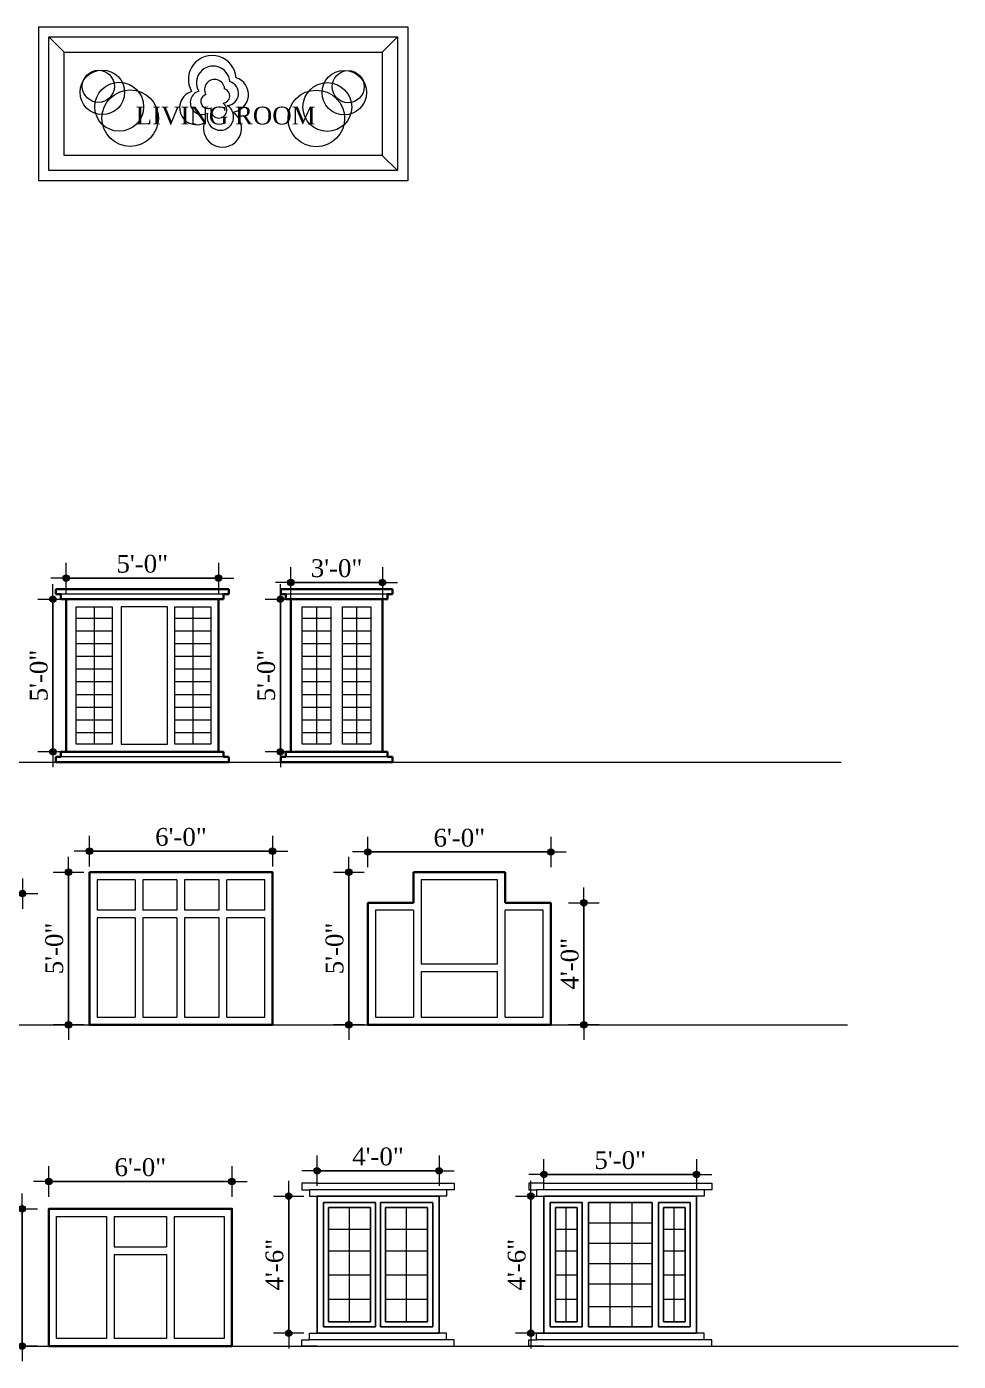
# Model space of a CAD drawing. Header units: inches. Extents: x 244 to 65245, y -2247 to 11745.
# Drawn here: x 63300 to 63667, y 9739 to 10264 of the extents above; entities that cross this region are included whole.
import ezdxf

# ---------------------------------------------------------------- set-up
doc = ezdxf.new("R2010")
doc.units = ezdxf.units.IN
doc.header["$MEASUREMENT"] = 0
for name, color, linetype, lineweight in [('column', 170, 'Continuous', 30), ('DIMENSION', 115, 'Continuous', 15), ('DOOR & WIN', 11, 'Continuous', 25), ('DOOR NAD WINWOW PLAN', 3, 'Continuous', 13), ('ELEVATION', 30, 'Continuous', 35), ('HACTH', 8, 'Continuous', 13), ('TEXT', 5, 'Continuous', 20)]:
    doc.layers.add(name, color=color, linetype=linetype, lineweight=lineweight)
doc.styles.add('7 INCH', font='times.ttf', dxfattribs={"height": 7})
doc.styles.add('NAVARAJ', font='times.ttf', dxfattribs={"height": 9})
doc.dimstyles.new('7 INCH', dxfattribs={"dimscale": 0, "dimtxt": 7, "dimasz": 1, "dimexe": 2, "dimexo": 9, "dimgap": 2, "dimtad": 1, "dimdec": 0, "dimzin": 3, "dimdsep": 46, "dimlunit": 4, "dimtxsty": '7 INCH', "dimblk": 'DIM', "dimcen": 3, "dimdle": 3, "dimse1": 1, "dimse2": 1, "dimclrd": 256, "dimclre": 256, "dimclrt": 7, "dimadec": 1, "dimazin": 2, "dimtfac": 1, "dimtdec": 0, "dimtix": 1, "dimtofl": 0, "dimtmove": 2, "dimatfit": 3, "dimldrblk": 'DIM', "dimfxl": 2, "dimfrac": 2, "dimtolj": 2, "dimtzin": 0, "dimarcsym": 0})

# ---------------------------------------------------------------- blocks, each defined once
blk = doc.blocks.new('DIM')
at = {"layer": 'DIMENSION'}
h = blk.add_hatch(color=256, dxfattribs=at)
h.paths.add_polyline_path([(0, 1.28), (0, 0), (1.28, 0, 0.414214)])
h.paths.add_polyline_path([(1.28, 0), (0, 0), (0, -1.28, 0.414214)])
h.paths.add_polyline_path([(0, 0), (-1.28, 0, 0.414214), (0, -1.28)])
h.paths.add_polyline_path([(0, 1.28, 0.414214), (-1.28, 0), (0, 0)])
for p, q in [((0, 6), (0, -6)), ((-6, 0), (6, 0))]:
    blk.add_line(p, q, dxfattribs=at)
blk.add_circle((0, 0), 1.28, dxfattribs=at)
blk = doc.blocks.new('*D309')
at = {"layer": 'Defpoints', "color": 0, "lineweight": -2, "ltscale": 2, "transparency": 16777216}
for p in [(63298.65, 9923.19), (63268.65, 9913.62), (63298.65, 9913.62)]:
    blk.add_point(p, dxfattribs=at)
at = {"layer": 'DIMENSION', "lineweight": -2, "ltscale": 2, "transparency": 16777216}
blk.add_line((63269.65, 9923.19), (63297.65, 9923.19), dxfattribs=at)
at = {"layer": 'DIMENSION', "lineweight": -2, "ltscale": 2, "transparency": 16777216, "rotation": 180}
blk.add_blockref('DIM', (63268.65, 9923.19), dxfattribs=at)
at = {"layer": 'DIMENSION', "lineweight": -2, "ltscale": 2, "transparency": 16777216}
blk.add_blockref('DIM', (63298.65, 9923.19), dxfattribs=at)
at = {"layer": 'DIMENSION', "color": 7, "ltscale": 2, "transparency": 16777216, "insert": (63283.65, 9928.75), "char_height": 7, "attachment_point": 5, "style": '7 INCH'}
blk.add_mtext('\\A2;2\'-6"', dxfattribs=at)
blk = doc.blocks.new('*D311')
at = {"layer": 'Defpoints', "color": 0, "lineweight": -2, "ltscale": 2, "transparency": 16777216}
for p in [(63396.98, 9939.88), (63324.98, 9931.62), (63396.98, 9931.62)]:
    blk.add_point(p, dxfattribs=at)
at = {"layer": 'DIMENSION', "lineweight": -2, "ltscale": 2, "transparency": 16777216}
blk.add_line((63325.98, 9939.88), (63395.98, 9939.88), dxfattribs=at)
at = {"layer": 'DIMENSION', "lineweight": -2, "ltscale": 2, "transparency": 16777216, "rotation": 180}
blk.add_blockref('DIM', (63324.98, 9939.88), dxfattribs=at)
at = {"layer": 'DIMENSION', "lineweight": -2, "ltscale": 2, "transparency": 16777216}
blk.add_blockref('DIM', (63396.98, 9939.88), dxfattribs=at)
at = {"layer": 'DIMENSION', "color": 7, "ltscale": 2, "transparency": 16777216, "insert": (63360.98, 9945.45), "char_height": 7, "attachment_point": 5, "style": '7 INCH'}
blk.add_mtext('\\A2;6\'-0"', dxfattribs=at)
blk = doc.blocks.new('*D312')
at = {"layer": 'Defpoints', "color": 0, "lineweight": -2, "ltscale": 2, "transparency": 16777216}
for p in [(63324.98, 9931.62), (63316.7, 9871.62), (63324.98, 9871.62)]:
    blk.add_point(p, dxfattribs=at)
at = {"layer": 'DIMENSION', "lineweight": -2, "ltscale": 2, "transparency": 16777216}
blk.add_line((63316.7, 9930.62), (63316.7, 9872.62), dxfattribs=at)
for p, rotation in [((63316.7, 9931.62), 90), ((63316.7, 9871.62), 270)]:
    blk.add_blockref('DIM', p, dxfattribs=dict(at, rotation=rotation))
at = {"layer": 'DIMENSION', "color": 7, "ltscale": 2, "transparency": 16777216, "insert": (63311.14, 9901.62), "char_height": 7, "attachment_point": 5, "rotation": 90, "style": '7 INCH'}
blk.add_mtext('\\A2;5\'-0"', dxfattribs=at)
blk = doc.blocks.new('*D313')
at = {"layer": 'Defpoints', "color": 0, "lineweight": -2, "ltscale": 2, "transparency": 16777216}
for p in [(63298.48, 9799.25), (63309, 9799.25), (63309, 9745.25)]:
    blk.add_point(p, dxfattribs=at)
at = {"layer": 'DIMENSION', "lineweight": -2, "ltscale": 2, "transparency": 16777216}
blk.add_line((63298.48, 9746.25), (63298.48, 9798.25), dxfattribs=at)
for p, rotation in [((63298.48, 9799.25), 90), ((63298.48, 9745.25), 270)]:
    blk.add_blockref('DIM', p, dxfattribs=dict(at, rotation=rotation))
at = {"layer": 'DIMENSION', "color": 7, "ltscale": 2, "transparency": 16777216, "insert": (63292.92, 9772.25), "char_height": 7, "attachment_point": 5, "rotation": 90, "style": '7 INCH'}
blk.add_mtext('\\A2;4\'-6"', dxfattribs=at)
blk = doc.blocks.new('*D314')
at = {"layer": 'Defpoints', "color": 0, "lineweight": -2, "ltscale": 2, "transparency": 16777216}
for p in [(63381, 9810), (63309, 9799.25), (63381, 9799.25)]:
    blk.add_point(p, dxfattribs=at)
at = {"layer": 'DIMENSION', "lineweight": -2, "ltscale": 2, "transparency": 16777216}
blk.add_line((63310, 9810), (63380, 9810), dxfattribs=at)
at = {"layer": 'DIMENSION', "lineweight": -2, "ltscale": 2, "transparency": 16777216, "rotation": 180}
blk.add_blockref('DIM', (63309, 9810), dxfattribs=at)
at = {"layer": 'DIMENSION', "lineweight": -2, "ltscale": 2, "transparency": 16777216}
blk.add_blockref('DIM', (63381, 9810), dxfattribs=at)
at = {"layer": 'DIMENSION', "color": 7, "ltscale": 2, "transparency": 16777216, "insert": (63345, 9815.56), "char_height": 7, "attachment_point": 5, "style": '7 INCH'}
blk.add_mtext('\\A2;6\'-0"', dxfattribs=at)
blk = doc.blocks.new('*D268')
at = {"layer": 'Defpoints', "color": 0, "lineweight": -2, "ltscale": 2, "transparency": 16777216}
for p in [(63375.75, 10047.32), (63315.75, 10038.95), (63375.75, 10038.95)]:
    blk.add_point(p, dxfattribs=at)
at = {"layer": 'DIMENSION', "lineweight": -2, "ltscale": 2, "transparency": 16777216}
blk.add_line((63316.75, 10047.32), (63374.75, 10047.32), dxfattribs=at)
at = {"layer": 'DIMENSION', "lineweight": -2, "ltscale": 2, "transparency": 16777216, "rotation": 180}
blk.add_blockref('DIM', (63315.75, 10047.32), dxfattribs=at)
at = {"layer": 'DIMENSION', "lineweight": -2, "ltscale": 2, "transparency": 16777216}
blk.add_blockref('DIM', (63375.75, 10047.32), dxfattribs=at)
at = {"layer": 'DIMENSION', "color": 7, "ltscale": 2, "transparency": 16777216, "insert": (63345.75, 10052.88), "char_height": 7, "attachment_point": 5, "style": '7 INCH'}
blk.add_mtext('\\A2;5\'-0"', dxfattribs=at)
blk = doc.blocks.new('*D269')
at = {"layer": 'Defpoints', "color": 0, "lineweight": -2, "ltscale": 2, "transparency": 16777216}
for p in [(63315.75, 10038.95), (63310.61, 9978.95), (63315.75, 9978.95)]:
    blk.add_point(p, dxfattribs=at)
at = {"layer": 'DIMENSION', "lineweight": -2, "ltscale": 2, "transparency": 16777216}
blk.add_line((63310.61, 10037.95), (63310.61, 9979.95), dxfattribs=at)
for p, rotation in [((63310.61, 10038.95), 90), ((63310.61, 9978.95), 270)]:
    blk.add_blockref('DIM', p, dxfattribs=dict(at, rotation=rotation))
at = {"layer": 'DIMENSION', "color": 7, "ltscale": 2, "transparency": 16777216, "insert": (63305.05, 10008.95), "char_height": 7, "attachment_point": 5, "rotation": 90, "style": '7 INCH'}
blk.add_mtext('\\A2;5\'-0"', dxfattribs=at)
blk = doc.blocks.new('*D270')
at = {"layer": 'Defpoints', "color": 0, "lineweight": -2, "ltscale": 2, "transparency": 16777216}
for p in [(63404.19, 10038.95), (63400.06, 9978.95), (63404.19, 9978.95)]:
    blk.add_point(p, dxfattribs=at)
at = {"layer": 'DIMENSION', "lineweight": -2, "ltscale": 2, "transparency": 16777216}
blk.add_line((63400.06, 10037.95), (63400.06, 9979.95), dxfattribs=at)
for p, rotation in [((63400.06, 10038.95), 90), ((63400.06, 9978.95), 270)]:
    blk.add_blockref('DIM', p, dxfattribs=dict(at, rotation=rotation))
at = {"layer": 'DIMENSION', "color": 7, "ltscale": 2, "transparency": 16777216, "insert": (63394.5, 10008.95), "char_height": 7, "attachment_point": 5, "rotation": 90, "style": '7 INCH'}
blk.add_mtext('\\A2;5\'-0"', dxfattribs=at)
blk = doc.blocks.new('*D271')
at = {"layer": 'Defpoints', "color": 0, "lineweight": -2, "ltscale": 2, "transparency": 16777216}
for p in [(63440.19, 10045.58), (63404.19, 10038.95), (63440.19, 10038.95)]:
    blk.add_point(p, dxfattribs=at)
at = {"layer": 'DIMENSION', "lineweight": -2, "ltscale": 2, "transparency": 16777216}
blk.add_line((63405.19, 10045.58), (63439.19, 10045.58), dxfattribs=at)
at = {"layer": 'DIMENSION', "lineweight": -2, "ltscale": 2, "transparency": 16777216, "rotation": 180}
blk.add_blockref('DIM', (63404.19, 10045.58), dxfattribs=at)
at = {"layer": 'DIMENSION', "lineweight": -2, "ltscale": 2, "transparency": 16777216}
blk.add_blockref('DIM', (63440.19, 10045.58), dxfattribs=at)
at = {"layer": 'DIMENSION', "color": 7, "ltscale": 2, "transparency": 16777216, "insert": (63422.19, 10051.15), "char_height": 7, "attachment_point": 5, "style": '7 INCH'}
blk.add_mtext('\\A2;3\'-0"', dxfattribs=at)
blk = doc.blocks.new('*D272')
at = {"layer": 'Defpoints', "color": 0, "lineweight": -2, "ltscale": 2, "transparency": 16777216}
for p in [(63414.49, 9804.25), (63403.34, 9750.25), (63414.49, 9750.25)]:
    blk.add_point(p, dxfattribs=at)
at = {"layer": 'DIMENSION', "lineweight": -2, "ltscale": 2, "transparency": 16777216}
blk.add_line((63403.34, 9803.25), (63403.34, 9751.25), dxfattribs=at)
for p, rotation in [((63403.34, 9804.25), 90), ((63403.34, 9750.25), 270)]:
    blk.add_blockref('DIM', p, dxfattribs=dict(at, rotation=rotation))
at = {"layer": 'DIMENSION', "color": 7, "ltscale": 2, "transparency": 16777216, "insert": (63397.78, 9777.25), "char_height": 7, "attachment_point": 5, "rotation": 90, "style": '7 INCH'}
blk.add_mtext('\\A2;4\'-6"', dxfattribs=at)
blk = doc.blocks.new('*D273')
at = {"layer": 'Defpoints', "color": 0, "lineweight": -2, "ltscale": 2, "transparency": 16777216}
for p in [(63462.49, 9814.2), (63414.49, 9804.25), (63462.49, 9804.25)]:
    blk.add_point(p, dxfattribs=at)
at = {"layer": 'DIMENSION', "lineweight": -2, "ltscale": 2, "transparency": 16777216}
blk.add_line((63415.49, 9814.2), (63461.49, 9814.2), dxfattribs=at)
at = {"layer": 'DIMENSION', "lineweight": -2, "ltscale": 2, "transparency": 16777216, "rotation": 180}
blk.add_blockref('DIM', (63414.49, 9814.2), dxfattribs=at)
at = {"layer": 'DIMENSION', "lineweight": -2, "ltscale": 2, "transparency": 16777216}
blk.add_blockref('DIM', (63462.49, 9814.2), dxfattribs=at)
at = {"layer": 'DIMENSION', "color": 7, "ltscale": 2, "transparency": 16777216, "insert": (63438.49, 9819.76), "char_height": 7, "attachment_point": 5, "style": '7 INCH'}
blk.add_mtext('\\A2;4\'-0"', dxfattribs=at)
blk = doc.blocks.new('*D274')
at = {"layer": 'Defpoints', "color": 0, "lineweight": -2, "ltscale": 2, "transparency": 16777216}
for p in [(63503.78, 9804.25), (63498.62, 9750.25), (63503.78, 9750.25)]:
    blk.add_point(p, dxfattribs=at)
at = {"layer": 'DIMENSION', "lineweight": -2, "ltscale": 2, "transparency": 16777216}
blk.add_line((63498.62, 9803.25), (63498.62, 9751.25), dxfattribs=at)
for p, rotation in [((63498.62, 9804.25), 90), ((63498.62, 9750.25), 270)]:
    blk.add_blockref('DIM', p, dxfattribs=dict(at, rotation=rotation))
at = {"layer": 'DIMENSION', "color": 7, "ltscale": 2, "transparency": 16777216, "insert": (63493.06, 9777.25), "char_height": 7, "attachment_point": 5, "rotation": 90, "style": '7 INCH'}
blk.add_mtext('\\A2;4\'-6"', dxfattribs=at)
blk = doc.blocks.new('*D275')
at = {"layer": 'Defpoints', "color": 0, "lineweight": -2, "ltscale": 2, "transparency": 16777216}
for p in [(63563.78, 9812.78), (63503.78, 9804.25), (63563.78, 9804.25)]:
    blk.add_point(p, dxfattribs=at)
at = {"layer": 'DIMENSION', "lineweight": -2, "ltscale": 2, "transparency": 16777216}
blk.add_line((63504.78, 9812.78), (63562.78, 9812.78), dxfattribs=at)
at = {"layer": 'DIMENSION', "lineweight": -2, "ltscale": 2, "transparency": 16777216, "rotation": 180}
blk.add_blockref('DIM', (63503.78, 9812.78), dxfattribs=at)
at = {"layer": 'DIMENSION', "lineweight": -2, "ltscale": 2, "transparency": 16777216}
blk.add_blockref('DIM', (63563.78, 9812.78), dxfattribs=at)
at = {"layer": 'DIMENSION', "color": 7, "ltscale": 2, "transparency": 16777216, "insert": (63533.78, 9818.34), "char_height": 7, "attachment_point": 5, "style": '7 INCH'}
blk.add_mtext('\\A2;5\'-0"', dxfattribs=at)
blk = doc.blocks.new('*D260')
at = {"layer": 'Defpoints', "color": 0, "lineweight": -2, "ltscale": 2, "transparency": 16777216}
for p in [(63426.99, 9931.62), (63452.49, 9931.62), (63434.49, 9871.62)]:
    blk.add_point(p, dxfattribs=at)
at = {"layer": 'DIMENSION', "lineweight": -2, "ltscale": 2, "transparency": 16777216}
blk.add_line((63426.99, 9872.62), (63426.99, 9930.62), dxfattribs=at)
for p, rotation in [((63426.99, 9931.62), 90), ((63426.99, 9871.62), 270)]:
    blk.add_blockref('DIM', p, dxfattribs=dict(at, rotation=rotation))
at = {"layer": 'DIMENSION', "color": 7, "ltscale": 2, "transparency": 16777216, "insert": (63421.43, 9901.62), "char_height": 7, "attachment_point": 5, "rotation": 90, "style": '7 INCH'}
blk.add_mtext('\\A2;5\'-0"', dxfattribs=at)
blk = doc.blocks.new('*D261')
at = {"layer": 'Defpoints', "color": 0, "lineweight": -2, "ltscale": 2, "transparency": 16777216}
for p in [(63506.49, 9939.56), (63434.49, 9919.62), (63506.49, 9919.62)]:
    blk.add_point(p, dxfattribs=at)
at = {"layer": 'DIMENSION', "lineweight": -2, "ltscale": 2, "transparency": 16777216}
blk.add_line((63435.49, 9939.56), (63505.49, 9939.56), dxfattribs=at)
at = {"layer": 'DIMENSION', "lineweight": -2, "ltscale": 2, "transparency": 16777216, "rotation": 180}
blk.add_blockref('DIM', (63434.49, 9939.56), dxfattribs=at)
at = {"layer": 'DIMENSION', "lineweight": -2, "ltscale": 2, "transparency": 16777216}
blk.add_blockref('DIM', (63506.49, 9939.56), dxfattribs=at)
at = {"layer": 'DIMENSION', "color": 7, "ltscale": 2, "transparency": 16777216, "insert": (63470.49, 9945.12), "char_height": 7, "attachment_point": 5, "style": '7 INCH'}
blk.add_mtext('\\A2;6\'-0"', dxfattribs=at)
blk = doc.blocks.new('*D262')
at = {"layer": 'Defpoints', "color": 0, "lineweight": -2, "ltscale": 2, "transparency": 16777216}
for p in [(63505.49, 9919.62), (63506.49, 9871.62), (63519.49, 9871.62)]:
    blk.add_point(p, dxfattribs=at)
at = {"layer": 'DIMENSION', "lineweight": -2, "ltscale": 2, "transparency": 16777216}
blk.add_line((63519.49, 9918.62), (63519.49, 9872.62), dxfattribs=at)
for p, rotation in [((63519.49, 9919.62), 90), ((63519.49, 9871.62), 270)]:
    blk.add_blockref('DIM', p, dxfattribs=dict(at, rotation=rotation))
at = {"layer": 'DIMENSION', "color": 7, "ltscale": 2, "transparency": 16777216, "insert": (63513.93, 9895.62), "char_height": 7, "attachment_point": 5, "rotation": 90, "style": '7 INCH'}
blk.add_mtext('\\A2;4\'-0"', dxfattribs=at)

msp = doc.modelspace()

# ---------------------------------------------------------------- linework, layer by layer
at = {"layer": 'column', "lineweight": 18}
for p, q in [((63465.49, 9806.75), (63411.49, 9806.75)), ((63414.49, 9809.25), (63462.49, 9809.25)), ((63566.78, 9806.75), (63500.78, 9806.75)), ((63503.78, 9809.25), (63563.78, 9809.25)), ((63465.49, 9747.75), (63411.49, 9747.75)), ((63566.78, 9747.75), (63500.78, 9747.75)), ((63414.49, 9745.25), (63462.49, 9745.25)), ((63503.78, 9745.25), (63563.78, 9745.25))]:
    msp.add_line(p, q, dxfattribs=at)
for points in [[(63414.49, 9809.25), (63408.49, 9809.25), (63408.49, 9806.75), (63411.49, 9806.75), (63411.49, 9804.25), (63414.49, 9804.25)], [(63414.49, 9809.25), (63408.49, 9809.25), (63408.49, 9806.75), (63411.49, 9806.75), (63411.49, 9804.25), (63414.49, 9804.25)], [(63462.49, 9809.25), (63468.49, 9809.25), (63468.49, 9806.75), (63465.49, 9806.75), (63465.49, 9804.25), (63462.49, 9804.25)], [(63462.49, 9809.25), (63468.49, 9809.25), (63468.49, 9806.75), (63465.49, 9806.75), (63465.49, 9804.25), (63462.49, 9804.25)], [(63503.78, 9809.25), (63497.78, 9809.25), (63497.78, 9806.75), (63500.78, 9806.75), (63500.78, 9804.25), (63503.78, 9804.25)], [(63503.78, 9809.25), (63497.78, 9809.25), (63497.78, 9806.75), (63500.78, 9806.75), (63500.78, 9804.25), (63503.78, 9804.25)], [(63563.78, 9809.25), (63569.78, 9809.25), (63569.78, 9806.75), (63566.78, 9806.75), (63566.78, 9804.25), (63563.78, 9804.25)], [(63563.78, 9809.25), (63569.78, 9809.25), (63569.78, 9806.75), (63566.78, 9806.75), (63566.78, 9804.25), (63563.78, 9804.25)], [(63414.49, 9745.25), (63408.49, 9745.25), (63408.49, 9747.75), (63411.49, 9747.75), (63411.49, 9750.25), (63414.49, 9750.25)], [(63414.49, 9745.25), (63408.49, 9745.25), (63408.49, 9747.75), (63411.49, 9747.75), (63411.49, 9750.25), (63414.49, 9750.25)], [(63462.49, 9745.25), (63468.49, 9745.25), (63468.49, 9747.75), (63465.49, 9747.75), (63465.49, 9750.25), (63462.49, 9750.25)], [(63462.49, 9745.25), (63468.49, 9745.25), (63468.49, 9747.75), (63465.49, 9747.75), (63465.49, 9750.25), (63462.49, 9750.25)], [(63503.78, 9745.25), (63497.78, 9745.25), (63497.78, 9747.75), (63500.78, 9747.75), (63500.78, 9750.25), (63503.78, 9750.25)], [(63503.78, 9745.25), (63497.78, 9745.25), (63497.78, 9747.75), (63500.78, 9747.75), (63500.78, 9750.25), (63503.78, 9750.25)], [(63563.78, 9745.25), (63569.78, 9745.25), (63569.78, 9747.75), (63566.78, 9747.75), (63566.78, 9750.25), (63563.78, 9750.25)], [(63563.78, 9745.25), (63569.78, 9745.25), (63569.78, 9747.75), (63566.78, 9747.75), (63566.78, 9750.25), (63563.78, 9750.25)]]:
    msp.add_lwpolyline(points, dxfattribs=at)
at = {"layer": 'DIMENSION', "ltscale": 2}
for p, q in [((63314.99, 10254.16), (63308.99, 10260.16)), ((63440.17, 10254.16), (63446.17, 10260.16)), ((63440.17, 10213.56), (63446.17, 10207.56)), ((62595.07, 9974.95), (63620.74, 9974.95)), ((62555.14, 9871.62), (63623.14, 9871.62)), ((62565.51, 9745.25), (63666.79, 9745.25))]:
    msp.add_line(p, q, dxfattribs=at)
for points in [[(63304.99, 10264.16), (63450.17, 10264.16), (63450.17, 10203.56), (63304.99, 10203.56)], [(63308.99, 10260.16), (63446.17, 10260.16), (63446.17, 10207.56), (63308.99, 10207.56)], [(63314.99, 10254.16), (63440.17, 10254.16), (63440.17, 10213.56), (63314.99, 10213.56)]]:
    msp.add_lwpolyline(points, close=True, dxfattribs=at)
for centre, radius in [((63330.03, 10238.35), 8.74), ((63328.47, 10240.7), 6.31), ((63425.2, 10238.22), 8.74), ((63426.77, 10240.56), 6.31), ((63336.68, 10232.67), 9.61), ((63418.54, 10232.55), 9.61), ((63340.99, 10228.19), 11.13), ((63414.21, 10228.09), 11.13)]:
    msp.add_circle(centre, radius, dxfattribs=at)
for centre, radius, start, end in [((63373.27, 10243.4), 9.41, 4.2386, 210.3562), ((63373.63, 10242.09), 6.59, 4.2386, 210.3562), ((63374.18, 10239.44), 3.95, 4.2386, 210.3562), ((63378.76, 10237.95), 4.84, 275.2851, 72.6684), ((63380.6, 10237.49), 6.92, 275.2851, 72.6684), ((63367.08, 10232.27), 6.66, 106.8499, 297.0145), ((63369.29, 10234.3), 4.66, 106.8499, 297.0145), ((63371.58, 10234.77), 2.8, 106.8499, 297.0145), ((63377.26, 10236.96), 2.91, 275.2851, 72.6684), ((63377.3, 10224.23), 7.49, 163.6776, 58.2783), ((63376.45, 10228.67), 5.24, 163.6776, 58.2783), ((63375.87, 10231.39), 3.15, 163.6776, 58.2783)]:
    msp.add_arc(centre, radius, start, end, dxfattribs=at)
at = {"layer": 'DOOR & WIN'}
for p, q in [((63414.49, 9804.25), (63414.49, 9750.25)), ((63462.49, 9804.25), (63414.49, 9804.25)), ((63416.99, 9801.75), (63416.99, 9752.75)), ((63437.49, 9801.75), (63416.99, 9801.75)), ((63437.49, 9801.75), (63437.49, 9752.75)), ((63439.49, 9752.75), (63439.49, 9801.75)), ((63459.99, 9801.75), (63439.49, 9801.75)), ((63459.99, 9752.75), (63459.99, 9801.75)), ((63462.49, 9750.25), (63462.49, 9804.25)), ((63503.78, 9804.25), (63503.78, 9750.25)), ((63563.78, 9804.25), (63503.78, 9804.25)), ((63506.28, 9801.75), (63506.28, 9752.75)), ((63518.78, 9801.75), (63506.28, 9801.75)), ((63518.78, 9801.75), (63518.78, 9752.75)), ((63521.28, 9801.75), (63521.28, 9752.75)), ((63546.28, 9801.75), (63521.28, 9801.75)), ((63546.28, 9752.75), (63546.28, 9801.75)), ((63548.78, 9752.75), (63548.78, 9801.75)), ((63561.28, 9801.75), (63548.78, 9801.75)), ((63561.28, 9752.75), (63561.28, 9801.75)), ((63563.78, 9750.25), (63563.78, 9804.25)), ((63414.49, 9750.25), (63462.49, 9750.25)), ((63416.99, 9752.75), (63437.49, 9752.75)), ((63439.49, 9752.75), (63459.99, 9752.75)), ((63503.78, 9750.25), (63563.78, 9750.25)), ((63506.28, 9752.75), (63518.78, 9752.75)), ((63521.28, 9752.75), (63546.28, 9752.75)), ((63548.78, 9752.75), (63561.28, 9752.75))]:
    msp.add_line(p, q, dxfattribs=at)
at = {"layer": 'DOOR & WIN', "color": 102}
for p, q in [((63418.99, 9799.75), (63418.99, 9754.75)), ((63435.49, 9799.75), (63418.99, 9799.75)), ((63435.49, 9799.75), (63435.49, 9754.75)), ((63441.49, 9799.75), (63441.49, 9754.75)), ((63457.99, 9799.75), (63441.49, 9799.75)), ((63457.99, 9799.75), (63457.99, 9754.75)), ((63508.28, 9799.75), (63508.28, 9754.75)), ((63516.78, 9799.75), (63508.28, 9799.75)), ((63516.78, 9799.75), (63516.78, 9754.75)), ((63550.78, 9799.75), (63550.78, 9754.75)), ((63559.28, 9799.75), (63550.78, 9799.75)), ((63559.28, 9799.75), (63559.28, 9754.75)), ((63418.99, 9754.75), (63435.49, 9754.75)), ((63441.49, 9754.75), (63457.99, 9754.75)), ((63508.28, 9754.75), (63516.78, 9754.75)), ((63550.78, 9754.75), (63559.28, 9754.75))]:
    msp.add_line(p, q, dxfattribs=at)
at = {"layer": 'DOOR NAD WINWOW PLAN', "lineweight": 13}
for p, q in [((63529.78, 9752.75), (63529.78, 9801.75)), ((63538.46, 9752.75), (63538.46, 9801.75)), ((63427.24, 9754.75), (63427.24, 9799.75)), ((63449.74, 9754.75), (63449.74, 9799.75)), ((63512.53, 9754.75), (63512.53, 9799.75)), ((63555.03, 9754.75), (63555.03, 9799.75)), ((63418.99, 9791.25), (63435.49, 9791.25)), ((63441.49, 9791.25), (63457.99, 9791.25)), ((63508.28, 9791.25), (63516.78, 9791.25)), ((63521.28, 9793.75), (63546.28, 9793.75)), ((63550.78, 9791.25), (63559.28, 9791.25)), ((63521.28, 9785.75), (63546.28, 9785.75)), ((63418.99, 9782.75), (63435.49, 9782.75)), ((63441.49, 9782.75), (63457.99, 9782.75)), ((63508.28, 9782.75), (63516.78, 9782.75)), ((63550.78, 9782.75), (63559.28, 9782.75)), ((63521.28, 9777.75), (63546.28, 9777.75)), ((63418.99, 9773.25), (63435.49, 9773.25)), ((63441.49, 9773.25), (63457.99, 9773.25)), ((63508.28, 9773.25), (63516.78, 9773.25)), ((63521.28, 9769.75), (63546.28, 9769.75)), ((63550.78, 9773.25), (63559.28, 9773.25)), ((63418.99, 9763.75), (63435.49, 9763.75)), ((63441.49, 9763.75), (63457.99, 9763.75)), ((63508.28, 9763.75), (63516.78, 9763.75)), ((63550.78, 9763.75), (63559.28, 9763.75)), ((63521.28, 9760.75), (63546.28, 9760.75))]:
    msp.add_line(p, q, dxfattribs=at)
at = {"layer": 'ELEVATION'}
for p, q in [((63311.75, 10042.95), (63311.75, 10040.95)), ((63311.75, 10042.95), (63379.75, 10042.95)), ((63379.75, 10042.95), (63379.75, 10040.95)), ((63400.19, 10042.95), (63400.19, 10040.95)), ((63400.19, 10042.95), (63444.19, 10042.95)), ((63444.19, 10042.95), (63444.19, 10040.95)), ((63313.75, 10040.95), (63311.75, 10040.95)), ((63313.75, 10040.95), (63313.75, 10038.95)), ((63315.75, 10038.95), (63313.75, 10038.95)), ((63375.75, 10038.95), (63315.75, 10038.95)), ((63315.75, 9978.95), (63315.75, 10038.95)), ((63375.75, 9978.95), (63375.75, 10038.95)), ((63375.75, 10038.95), (63377.75, 10038.95)), ((63377.75, 10040.95), (63377.75, 10038.95)), ((63377.75, 10040.95), (63379.75, 10040.95)), ((63402.19, 10040.95), (63400.19, 10040.95)), ((63402.19, 10040.95), (63402.19, 10038.95)), ((63404.19, 10038.95), (63402.19, 10038.95)), ((63440.19, 10038.95), (63404.19, 10038.95)), ((63404.19, 9978.95), (63404.19, 10038.95)), ((63440.19, 9978.95), (63440.19, 10038.95)), ((63440.19, 10038.95), (63442.19, 10038.95)), ((63442.19, 10040.95), (63442.19, 10038.95)), ((63442.19, 10040.95), (63444.19, 10040.95)), ((63313.75, 9976.95), (63313.75, 9978.95)), ((63315.75, 9978.95), (63313.75, 9978.95)), ((63315.75, 9978.95), (63375.75, 9978.95)), ((63375.75, 9978.95), (63377.75, 9978.95)), ((63377.75, 9976.95), (63377.75, 9978.95)), ((63402.19, 9976.95), (63402.19, 9978.95)), ((63404.19, 9978.95), (63402.19, 9978.95)), ((63404.19, 9978.95), (63440.19, 9978.95)), ((63440.19, 9978.95), (63442.19, 9978.95)), ((63442.19, 9976.95), (63442.19, 9978.95)), ((63311.75, 9974.95), (63311.75, 9976.95)), ((63313.75, 9976.95), (63311.75, 9976.95)), ((63311.75, 9974.95), (63379.75, 9974.95)), ((63377.75, 9976.95), (63379.75, 9976.95)), ((63379.75, 9974.95), (63379.75, 9976.95)), ((63400.19, 9974.95), (63400.19, 9976.95)), ((63402.19, 9976.95), (63400.19, 9976.95)), ((63400.19, 9974.95), (63444.19, 9974.95)), ((63442.19, 9976.95), (63444.19, 9976.95)), ((63444.19, 9974.95), (63444.19, 9976.95)), ((63488.49, 9931.62), (63452.49, 9931.62)), ((63452.49, 9931.62), (63452.49, 9919.62)), ((63488.49, 9919.62), (63488.49, 9931.62)), ((63452.49, 9919.62), (63434.49, 9919.62)), ((63434.49, 9919.62), (63434.49, 9871.62)), ((63506.49, 9919.62), (63488.49, 9919.62)), ((63506.49, 9871.62), (63506.49, 9919.62)), ((63434.49, 9871.62), (63506.49, 9871.62))]:
    msp.add_line(p, q, dxfattribs=at)
for points in [[(63324.98, 9931.62), (63324.98, 9871.62), (63396.98, 9871.62), (63396.98, 9931.62)], [(63381, 9745.25), (63309, 9745.25), (63309, 9799.25), (63381, 9799.25)]]:
    msp.add_lwpolyline(points, close=True, dxfattribs=at)
at = {"layer": 'HACTH'}
for p, q in [((63377.75, 10040.95), (63313.75, 10040.95)), ((63442.19, 10040.95), (63402.19, 10040.95)), ((63319.71, 9981.95), (63319.71, 10035.95)), ((63319.71, 10035.95), (63333.94, 10035.95)), ((63319.71, 10031.57), (63333.94, 10031.57)), ((63326.82, 10035.95), (63326.82, 9981.95)), ((63333.94, 10035.95), (63333.94, 9981.95)), ((63337.44, 10035.95), (63337.44, 9981.95)), ((63355.69, 10035.95), (63337.44, 10035.95)), ((63355.69, 9981.95), (63355.69, 10035.95)), ((63358.53, 9981.95), (63358.53, 10035.95)), ((63358.53, 10035.95), (63372.75, 10035.95)), ((63358.53, 10031.57), (63372.75, 10031.57)), ((63365.64, 10035.95), (63365.64, 9981.95)), ((63372.75, 10035.95), (63372.75, 9981.95)), ((63408.65, 9981.95), (63408.65, 10035.95)), ((63408.65, 10035.95), (63419.87, 10035.95)), ((63408.65, 10031.57), (63419.87, 10031.57)), ((63414.26, 10035.95), (63414.26, 9981.95)), ((63419.87, 10035.95), (63419.87, 9981.95)), ((63424.46, 9981.95), (63424.46, 10035.95)), ((63424.46, 10035.95), (63435.69, 10035.95)), ((63424.46, 10031.57), (63435.69, 10031.57)), ((63430.07, 10035.95), (63430.07, 9981.95)), ((63435.69, 10035.95), (63435.69, 9981.95)), ((63319.71, 10026.57), (63333.94, 10026.57)), ((63358.53, 10026.57), (63372.75, 10026.57)), ((63408.65, 10026.57), (63419.87, 10026.57)), ((63424.46, 10026.57), (63435.69, 10026.57)), ((63319.71, 10021.57), (63333.94, 10021.57)), ((63358.53, 10021.57), (63372.75, 10021.57)), ((63408.65, 10021.57), (63419.87, 10021.57)), ((63424.46, 10021.57), (63435.69, 10021.57)), ((63319.71, 10016.57), (63333.94, 10016.57)), ((63358.53, 10016.57), (63372.75, 10016.57)), ((63408.65, 10016.57), (63419.87, 10016.57)), ((63424.46, 10016.57), (63435.69, 10016.57)), ((63319.71, 10011.57), (63333.94, 10011.57)), ((63358.53, 10011.57), (63372.75, 10011.57)), ((63408.65, 10011.57), (63419.87, 10011.57)), ((63424.46, 10011.57), (63435.69, 10011.57)), ((63319.71, 10006.57), (63333.94, 10006.57)), ((63358.53, 10006.57), (63372.75, 10006.57)), ((63408.65, 10006.57), (63419.87, 10006.57)), ((63424.46, 10006.57), (63435.69, 10006.57)), ((63319.71, 10001.57), (63333.94, 10001.57)), ((63358.53, 10001.57), (63372.75, 10001.57)), ((63408.65, 10001.57), (63419.87, 10001.57)), ((63424.46, 10001.57), (63435.69, 10001.57)), ((63319.71, 9996.57), (63333.94, 9996.57)), ((63358.53, 9996.57), (63372.75, 9996.57)), ((63408.65, 9996.57), (63419.87, 9996.57)), ((63424.46, 9996.57), (63435.69, 9996.57)), ((63319.71, 9991.57), (63333.94, 9991.57)), ((63358.53, 9991.57), (63372.75, 9991.57)), ((63408.65, 9991.57), (63419.87, 9991.57)), ((63424.46, 9991.57), (63435.69, 9991.57)), ((63319.71, 9986.57), (63333.94, 9986.57)), ((63358.53, 9986.57), (63372.75, 9986.57)), ((63408.65, 9986.57), (63419.87, 9986.57)), ((63424.46, 9986.57), (63435.69, 9986.57)), ((63333.94, 9981.95), (63319.71, 9981.95)), ((63337.44, 9981.95), (63355.69, 9981.95)), ((63372.75, 9981.95), (63358.53, 9981.95)), ((63419.87, 9981.95), (63408.65, 9981.95)), ((63435.69, 9981.95), (63424.46, 9981.95)), ((63377.75, 9976.95), (63313.75, 9976.95)), ((63442.19, 9976.95), (63402.19, 9976.95)), ((63327.98, 9928.62), (63327.98, 9916.62)), ((63342.98, 9928.62), (63327.98, 9928.62)), ((63342.98, 9928.62), (63342.98, 9916.62)), ((63345.98, 9928.62), (63345.98, 9916.62)), ((63359.3, 9928.62), (63345.98, 9928.62)), ((63359.3, 9928.62), (63359.3, 9916.62)), ((63362.3, 9928.62), (63362.3, 9916.62)), ((63375.98, 9928.62), (63362.3, 9928.62)), ((63375.98, 9916.62), (63375.98, 9928.62)), ((63378.98, 9916.62), (63378.98, 9928.62)), ((63393.98, 9928.62), (63378.98, 9928.62)), ((63393.98, 9916.62), (63393.98, 9928.62)), ((63485.49, 9928.62), (63455.49, 9928.62)), ((63455.49, 9928.62), (63455.49, 9895.62)), ((63485.49, 9895.62), (63485.49, 9928.62)), ((63342.98, 9916.62), (63327.98, 9916.62)), ((63359.3, 9916.62), (63345.98, 9916.62)), ((63375.98, 9916.62), (63362.3, 9916.62)), ((63393.98, 9916.62), (63378.98, 9916.62)), ((63452.49, 9916.62), (63437.49, 9916.62)), ((63437.49, 9916.62), (63437.49, 9874.62)), ((63452.49, 9916.62), (63452.49, 9874.62)), ((63503.49, 9916.62), (63488.49, 9916.62)), ((63488.49, 9874.62), (63488.49, 9916.62)), ((63503.49, 9874.62), (63503.49, 9916.62)), ((63327.98, 9913.62), (63327.98, 9874.62)), ((63342.98, 9913.62), (63327.98, 9913.62)), ((63342.98, 9913.62), (63342.98, 9874.62)), ((63345.98, 9913.62), (63345.98, 9874.62)), ((63359.3, 9913.62), (63345.98, 9913.62)), ((63359.3, 9913.62), (63359.3, 9874.62)), ((63362.3, 9913.62), (63362.3, 9874.62)), ((63375.98, 9913.62), (63362.3, 9913.62)), ((63375.98, 9874.62), (63375.98, 9913.62)), ((63378.98, 9874.62), (63378.98, 9913.62)), ((63393.98, 9913.62), (63378.98, 9913.62)), ((63393.98, 9874.62), (63393.98, 9913.62)), ((63455.49, 9895.62), (63485.49, 9895.62)), ((63455.49, 9892.62), (63485.49, 9892.62)), ((63455.49, 9892.62), (63455.49, 9874.62)), ((63485.49, 9874.62), (63485.49, 9892.62)), ((63327.98, 9874.62), (63342.98, 9874.62)), ((63345.98, 9874.62), (63359.3, 9874.62)), ((63362.3, 9874.62), (63375.98, 9874.62)), ((63378.98, 9874.62), (63393.98, 9874.62)), ((63437.49, 9874.62), (63452.49, 9874.62)), ((63455.49, 9874.62), (63485.49, 9874.62)), ((63488.49, 9874.62), (63503.49, 9874.62)), ((63312, 9748.25), (63312, 9796.25)), ((63312, 9796.25), (63331.7, 9796.25)), ((63331.7, 9796.25), (63331.7, 9748.25)), ((63334.7, 9796.25), (63334.7, 9784.25)), ((63334.7, 9796.25), (63355.3, 9796.25)), ((63355.3, 9796.25), (63355.3, 9784.25)), ((63358.3, 9796.25), (63358.3, 9784.25)), ((63358.3, 9796.25), (63358.3, 9748.25)), ((63358.3, 9796.25), (63378, 9796.25)), ((63378, 9796.25), (63378, 9748.25)), ((63334.7, 9784.25), (63355.3, 9784.25)), ((63334.7, 9781.25), (63355.3, 9781.25)), ((63334.7, 9781.25), (63334.7, 9748.25)), ((63355.3, 9781.25), (63355.3, 9748.25)), ((63331.7, 9748.25), (63312, 9748.25)), ((63355.3, 9748.25), (63334.7, 9748.25)), ((63378, 9748.25), (63358.3, 9748.25))]:
    msp.add_line(p, q, dxfattribs=at)

# ---------------------------------------------------------------- texts
at = {"layer": 'TEXT', "style": 'NAVARAJ'}
msp.add_text('LIVING ROOM', height=7, dxfattribs=at).set_placement((63343.15, 10225.71))

# ---------------------------------------------------------------- dimensions: what is measured, and where the dimension line sits
at = {"layer": 'DIMENSION', "ltscale": 2}
for base, p1, p2, picture, middle in [((63375.75, 10047.32), (63315.75, 10038.95), (63375.75, 10038.95), '*D268', (63345.75, 10052.88)), ((63440.19, 10045.58), (63404.19, 10038.95), (63440.19, 10038.95), '*D271', (63422.19, 10051.15)), ((63396.98, 9939.88), (63324.98, 9931.62), (63396.98, 9931.62), '*D311', (63360.98, 9945.45)), ((63506.49, 9939.56), (63434.49, 9919.62), (63506.49, 9919.62), '*D261', (63470.49, 9945.12)), ((63298.65, 9923.19), (63268.65, 9913.62), (63298.65, 9913.62), '*D309', (63283.65, 9928.75)), ((63462.49, 9814.2), (63414.49, 9804.25), (63462.49, 9804.25), '*D273', (63438.49, 9819.76)), ((63563.78, 9812.78), (63503.78, 9804.25), (63563.78, 9804.25), '*D275', (63533.78, 9818.34)), ((63381, 9810), (63309, 9799.25), (63381, 9799.25), '*D314', (63345, 9815.56))]:
    dim = msp.add_linear_dim(base=base, p1=p1, p2=p2, dimstyle='7 INCH', override={"dimscale": 1}, dxfattribs=at)
    dim.commit()
    dim.dimension.update_dxf_attribs({"geometry": picture, "text_midpoint": middle})
for base, p1, p2, picture, middle in [((63310.61, 9978.95), (63315.75, 10038.95), (63315.75, 9978.95), '*D269', (63305.05, 10008.95)), ((63400.06, 9978.95), (63404.19, 10038.95), (63404.19, 9978.95), '*D270', (63394.5, 10008.95)), ((63316.7, 9871.62), (63324.98, 9931.62), (63324.98, 9871.62), '*D312', (63311.14, 9901.62)), ((63426.99, 9931.62), (63434.49, 9871.62), (63452.49, 9931.62), '*D260', (63421.43, 9901.62)), ((63519.49, 9871.62), (63505.49, 9919.62), (63506.49, 9871.62), '*D262', (63513.93, 9895.62)), ((63403.34, 9750.25), (63414.49, 9804.25), (63414.49, 9750.25), '*D272', (63397.78, 9777.25)), ((63498.62, 9750.25), (63503.78, 9804.25), (63503.78, 9750.25), '*D274', (63493.06, 9777.25)), ((63298.48, 9799.25), (63309, 9745.25), (63309, 9799.25), '*D313', (63292.92, 9772.25))]:
    dim = msp.add_linear_dim(base=base, p1=p1, p2=p2, angle=90, dimstyle='7 INCH', override={"dimscale": 1}, dxfattribs=at)
    dim.commit()
    dim.dimension.update_dxf_attribs({"geometry": picture, "text_midpoint": middle})

doc.saveas('drawing.dxf')
